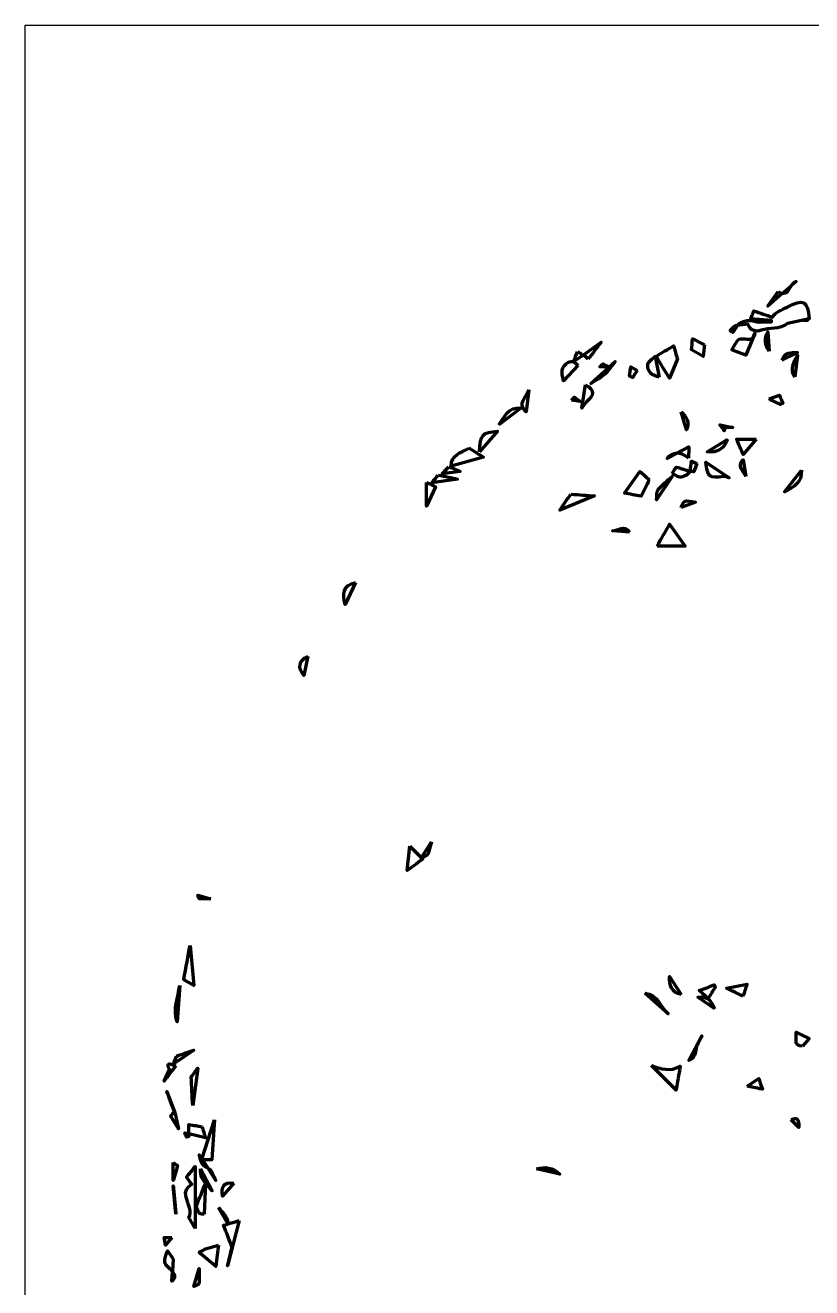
# Model space of a CAD drawing. Header units: inches. Extents: x 241 to 713, y -327 to -200.
# Drawn here: x 416 to 459.5, y -269.8 to -200 of the extents above; entities that cross this region are included whole.
import ezdxf

# ---------------------------------------------------------------- set-up
doc = ezdxf.new("R2010")
doc.units = ezdxf.units.IN
doc.header["$MEASUREMENT"] = 0
doc.layers.add('Layer 2', color=7, linetype='Continuous')
doc.layers.add('Layer 5', color=7, linetype='Continuous')
picture_1 = doc.add_image_def('image1.png', size_in_pixel=(128, 127))

# ---------------------------------------------------------------- blocks, each defined once
blk = doc.blocks.new('block 3')
at = {"layer": 'Layer 5', "color": 12, "lineweight": 70, "true_color": 0xcc0000}
for points, knots in [([(458.336, -214.418), (458.336, -214.418), (458.623, -214.17), (458.623, -214.17), (458.494, -214.2), (458.41, -214.302), (458.336, -214.418)], [0, 0, 0, 0, 1, 1, 1, 2, 2, 2, 2]), ([(457.624, -214.735), (457.39, -215.056), (457.221, -215.29), (457.048, -215.529), (457.048, -215.529), (457.85, -214.837), (457.85, -214.837), (457.785, -214.824), (457.713, -214.796), (457.624, -214.735)], [0, 0, 0, 0, 1, 1, 1, 2, 2, 2, 3, 3, 3, 3]), ([(458.336, -214.418), (458.336, -214.418), (457.85, -214.837), (457.85, -214.837), (458.1, -214.887), (458.2, -214.631), (458.336, -214.418)], [0, 0, 0, 0, 1, 1, 1, 2, 2, 2, 2]), ([(456.689, -216.871), (457.153, -216.703), (457.696, -216.867), (458.134, -216.489), (458.134, -216.489), (458.922, -216.326), (458.922, -216.326), (458.922, -216.326), (459.265, -216.311), (459.265, -216.311), (459.181, -216.317), (459.088, -216.315), (458.994, -216.311), (458.994, -216.311), (459.335, -216.24), (459.335, -216.24), (459.275, -215.241), (458.998, -215.11), (458.113, -215.588), (457.797, -215.762), (457.45, -215.871), (457.308, -216.148), (456.977, -216.034), (456.635, -215.914), (456.271, -215.789), (456.222, -215.942), (456.167, -216.088), (456.118, -216.24), (456.118, -216.24), (457.257, -216.327), (457.257, -216.327), (457.253, -216.351), (457.247, -216.373), (457.246, -216.399), (457.246, -216.399), (456.529, -216.431), (456.529, -216.431), (456.11, -216.283), (455.706, -216.274), (455.336, -216.599), (455.336, -216.599), (455.942, -216.532), (455.942, -216.532), (456.076, -216.876), (456.377, -216.982), (456.689, -216.871)], [0, 0, 0, 0, 1, 1, 1, 2, 2, 2, 3, 3, 3, 4, 4, 4, 5, 5, 5, 6, 6, 6, 7, 7, 7, 8, 8, 8, 9, 9, 9, 10, 10, 10, 11, 11, 11, 12, 12, 12, 13, 13, 13, 14, 14, 14, 15, 15, 15, 15]), ([(455.336, -216.67), (455.336, -216.67), (455.265, -216.599), (455.265, -216.599), (455.167, -216.697), (455.075, -216.789), (454.977, -216.887), (455.021, -216.925), (455.064, -216.958), (455.108, -216.996), (455.184, -216.887), (455.26, -216.778), (455.336, -216.67)], [0, 0, 0, 0, 1, 1, 1, 2, 2, 2, 3, 3, 3, 4, 4, 4, 4]), ([(456.223, -217.301), (456.279, -217.249), (456.322, -217.17), (456.336, -217.028), (456.336, -217.028), (456.223, -217.301), (456.223, -217.301)], [0, 0, 0, 0, 1, 1, 1, 2, 2, 2, 2]), ([(457.124, -218.028), (457.124, -218.028), (457.048, -216.958), (457.048, -216.958), (456.852, -217.327), (456.895, -217.686), (457.124, -218.028)], [0, 0, 0, 0, 1, 1, 1, 2, 2, 2, 2]), ([(447.126, -218.463), (447.359, -218.148), (447.598, -217.838), (447.832, -217.528), (447.832, -217.528), (446.834, -218.24), (446.834, -218.24), (446.88, -218.27), (446.926, -218.3), (446.968, -218.327), (447.017, -218.37), (447.071, -218.419), (447.126, -218.463)], [0, 0, 0, 0, 1, 1, 1, 2, 2, 2, 3, 3, 3, 4, 4, 4, 4]), ([(452.049, -218.457), (451.978, -218.218), (451.913, -217.979), (451.842, -217.735), (451.516, -217.925), (451.206, -218.11), (450.88, -218.3), (451.136, -218.724), (451.375, -219.126), (451.619, -219.528), (451.619, -219.528), (452.049, -218.457), (452.049, -218.457)], [0, 0, 0, 0, 1, 1, 1, 2, 2, 2, 3, 3, 3, 4, 4, 4, 4]), ([(453.548, -217.669), (453.358, -217.577), (453.168, -217.479), (452.891, -217.338), (452.869, -217.572), (452.853, -217.762), (452.836, -217.957), (452.836, -217.957), (453.478, -218.316), (453.478, -218.316), (453.499, -218.099), (453.527, -217.887), (453.548, -217.669)], [0, 0, 0, 0, 1, 1, 1, 2, 2, 2, 3, 3, 3, 4, 4, 4, 4]), ([(455.379, -217.436), (455.265, -217.61), (455.157, -217.784), (455.053, -217.952), (455.314, -218.044), (455.575, -218.142), (455.836, -218.24), (455.836, -218.24), (456.223, -217.301), (456.223, -217.301), (456.015, -217.494), (455.581, -217.2), (455.379, -217.436)], [0, 0, 0, 0, 1, 1, 1, 2, 2, 2, 3, 3, 3, 4, 4, 4, 4]), ([(446.544, -218.816), (446.354, -218.609), (446.175, -218.485), (445.898, -218.734), (445.572, -219.028), (445.675, -219.343), (445.762, -219.669), (445.762, -219.669), (446.544, -218.816), (446.544, -218.816)], [0, 0, 0, 0, 1, 1, 1, 2, 2, 2, 3, 3, 3, 3]), ([(446.523, -218.039), (446.452, -218.24), (446.392, -218.419), (446.332, -218.599), (446.332, -218.599), (446.834, -218.24), (446.834, -218.24), (446.751, -218.187), (446.659, -218.126), (446.523, -218.039)], [0, 0, 0, 0, 1, 1, 1, 2, 2, 2, 3, 3, 3, 3]), ([(451.049, -219.457), (451.049, -219.457), (450.831, -218.316), (450.831, -218.316), (450.69, -218.457), (450.451, -218.582), (450.424, -218.745), (450.353, -219.18), (450.668, -219.37), (451.049, -219.457)], [0, 0, 0, 0, 1, 1, 1, 2, 2, 2, 3, 3, 3, 3]), ([(457.835, -218.528), (457.835, -218.528), (458.694, -218.099), (458.694, -218.099), (458.324, -218.082), (457.977, -218.099), (457.835, -218.528)], [0, 0, 0, 0, 1, 1, 1, 2, 2, 2, 2]), ([(458.553, -219.457), (458.553, -219.457), (458.694, -218.24), (458.694, -218.24), (458.504, -218.631), (458.238, -219.012), (458.553, -219.457)], [0, 0, 0, 0, 1, 1, 1, 2, 2, 2, 2]), ([(448.039, -219.305), (448.261, -219.104), (448.43, -218.838), (448.62, -218.599), (448.62, -218.599), (447.262, -219.816), (447.262, -219.816), (447.522, -219.647), (447.81, -219.512), (448.039, -219.305)], [0, 0, 0, 0, 1, 1, 1, 2, 2, 2, 3, 3, 3, 3]), ([(448.261, -218.887), (448.164, -218.838), (448.066, -218.794), (447.941, -218.734), (447.892, -218.778), (447.827, -218.832), (447.761, -218.887), (447.761, -218.887), (448.261, -218.887), (448.261, -218.887)], [0, 0, 0, 0, 1, 1, 1, 2, 2, 2, 3, 3, 3, 3]), ([(449.832, -219.099), (449.832, -219.099), (449.473, -218.887), (449.473, -218.887), (449.451, -219.061), (449.435, -219.234), (449.413, -219.408), (449.468, -219.43), (449.522, -219.457), (449.582, -219.479), (449.663, -219.354), (449.75, -219.224), (449.832, -219.099)], [0, 0, 0, 0, 1, 1, 1, 2, 2, 2, 3, 3, 3, 4, 4, 4, 4]), ([(446.974, -219.886), (446.974, -219.886), (446.762, -221.174), (446.762, -221.174), (446.854, -221.055), (446.935, -220.919), (447.05, -220.816), (447.441, -220.468), (447.484, -220.158), (446.974, -219.886)], [0, 0, 0, 0, 1, 1, 1, 2, 2, 2, 3, 3, 3, 3]), ([(443.833, -220.169), (443.708, -220.566), (443.181, -220.913), (443.686, -221.386), (443.686, -221.386), (443.833, -220.169), (443.833, -220.169)], [0, 0, 0, 0, 1, 1, 1, 2, 2, 2, 2]), ([(446.191, -220.745), (446.191, -220.745), (446.691, -220.816), (446.691, -220.816), (446.577, -220.734), (446.468, -220.653), (446.359, -220.571), (446.283, -220.647), (446.235, -220.696), (446.191, -220.745)], [0, 0, 0, 0, 1, 1, 1, 2, 2, 2, 3, 3, 3, 3]), ([(457.124, -220.669), (457.33, -220.778), (457.542, -220.881), (457.748, -220.984), (457.792, -220.962), (457.835, -220.935), (457.879, -220.913), (457.814, -220.761), (457.754, -220.609), (457.694, -220.457), (457.694, -220.457), (457.124, -220.669), (457.124, -220.669)], [0, 0, 0, 0, 1, 1, 1, 2, 2, 2, 3, 3, 3, 4, 4, 4, 4]), ([(442.186, -222.098), (442.186, -222.098), (443.404, -221.174), (443.404, -221.174), (442.697, -221.087), (442.502, -221.669), (442.186, -222.098)], [0, 0, 0, 0, 1, 1, 1, 2, 2, 2, 2]), ([(452.26, -221.386), (452.26, -221.386), (452.548, -222.386), (452.548, -222.386), (452.755, -221.968), (452.548, -221.663), (452.26, -221.386)], [0, 0, 0, 0, 1, 1, 1, 2, 2, 2, 2]), ([(441.116, -223.603), (441.116, -223.603), (442.116, -222.457), (442.116, -222.457), (441.263, -222.505), (441.143, -222.641), (441.116, -223.603)], [0, 0, 0, 0, 1, 1, 1, 2, 2, 2, 2]), ([(454.689, -222.245), (454.836, -222.245), (454.977, -222.245), (455.119, -222.245), (455.119, -222.245), (454.407, -222.098), (454.407, -222.098), (454.488, -222.207), (454.564, -222.315), (454.646, -222.424), (454.662, -222.364), (454.678, -222.304), (454.689, -222.245)], [0, 0, 0, 0, 1, 1, 1, 2, 2, 2, 3, 3, 3, 4, 4, 4, 4]), ([(440.529, -223.386), (440.051, -223.657), (439.54, -223.761), (439.546, -224.385), (439.546, -224.385), (441.328, -223.886), (441.328, -223.886), (441.062, -223.717), (440.79, -223.549), (440.529, -223.386)], [0, 0, 0, 0, 1, 1, 1, 2, 2, 2, 3, 3, 3, 3]), ([(452.657, -223.951), (452.673, -223.652), (452.684, -223.484), (452.69, -223.315), (452.69, -223.315), (452.021, -223.669), (452.021, -223.669), (452.206, -223.663), (452.413, -223.74), (452.657, -223.951)], [0, 0, 0, 0, 1, 1, 1, 2, 2, 2, 3, 3, 3, 3]), ([(454.836, -222.886), (454.836, -222.886), (453.69, -223.603), (453.69, -223.603), (454.266, -223.674), (454.635, -223.413), (454.836, -222.886)], [0, 0, 0, 0, 1, 1, 1, 2, 2, 2, 2]), ([(456.406, -222.886), (456.075, -222.886), (455.738, -222.886), (455.325, -222.886), (455.472, -223.234), (455.58, -223.489), (455.695, -223.744), (455.695, -223.744), (456.406, -222.886), (456.406, -222.886)], [0, 0, 0, 0, 1, 1, 1, 2, 2, 2, 3, 3, 3, 3]), ([(452.021, -223.669), (451.819, -223.676), (451.642, -223.783), (451.478, -223.956), (451.478, -223.956), (452.021, -223.669), (452.021, -223.669)], [0, 0, 0, 0, 1, 1, 1, 2, 2, 2, 2]), ([(453.119, -224.244), (453.119, -224.244), (452.836, -224.103), (452.836, -224.103), (452.804, -224.288), (452.777, -224.478), (452.75, -224.668), (452.826, -224.679), (452.896, -224.684), (452.967, -224.695), (453.021, -224.543), (453.07, -224.396), (453.119, -224.244)], [0, 0, 0, 0, 1, 1, 1, 2, 2, 2, 3, 3, 3, 4, 4, 4, 4]), ([(455.836, -224.956), (455.836, -224.956), (455.695, -224.032), (455.695, -224.032), (455.292, -224.407), (455.733, -224.657), (455.836, -224.956)], [0, 0, 0, 0, 1, 1, 1, 2, 2, 2, 2]), ([(439.415, -224.418), (439.296, -224.543), (439.171, -224.679), (439.046, -224.815), (439.046, -224.815), (440.046, -224.674), (440.046, -224.674), (439.855, -224.597), (439.665, -224.516), (439.415, -224.418)], [0, 0, 0, 0, 1, 1, 1, 2, 2, 2, 3, 3, 3, 3]), ([(450.5, -225.146), (450.326, -224.989), (450.152, -224.831), (449.978, -224.674), (449.978, -224.674), (449.12, -225.885), (449.12, -225.885), (449.43, -225.94), (449.734, -225.988), (450.044, -226.043), (450.196, -225.744), (450.342, -225.461), (450.5, -225.146)], [0, 0, 0, 0, 1, 1, 1, 2, 2, 2, 3, 3, 3, 4, 4, 4, 4]), ([(451.755, -224.793), (452.206, -225.038), (452.206, -225.038), (452.548, -224.885), (452.548, -224.885), (452.76, -224.674), (452.76, -224.674), (452.755, -224.674), (452.755, -224.674), (452.75, -224.668), (452.521, -224.597), (452.282, -224.527), (451.994, -224.434), (451.918, -224.549), (451.837, -224.668), (451.755, -224.793)], [0, 0, 0, 0, 1, 1, 1, 2, 2, 2, 3, 3, 3, 4, 4, 4, 5, 5, 5, 5]), ([(454.619, -224.961), (454.711, -224.951), (454.809, -225.005), (454.907, -225.032), (454.907, -225.032), (453.619, -224.174), (453.619, -224.174), (453.744, -225.027), (453.798, -225.07), (454.619, -224.961)], [0, 0, 0, 0, 1, 1, 1, 2, 2, 2, 3, 3, 3, 3]), ([(458.906, -224.603), (458.906, -224.603), (457.977, -225.815), (457.977, -225.815), (458.471, -225.554), (458.955, -225.282), (458.906, -224.603)], [0, 0, 0, 0, 1, 1, 1, 2, 2, 2, 2]), ([(438.187, -225.282), (438.187, -225.787), (438.187, -226.195), (438.187, -226.602), (438.187, -226.602), (438.687, -225.532), (438.687, -225.532), (438.573, -225.472), (438.459, -225.418), (438.187, -225.282)], [0, 0, 0, 0, 1, 1, 1, 2, 2, 2, 3, 3, 3, 3]), ([(438.823, -224.88), (438.747, -224.972), (438.611, -225.146), (438.47, -225.315), (438.47, -225.315), (439.899, -225.103), (439.899, -225.103), (439.562, -225.032), (439.231, -224.961), (438.823, -224.88)], [0, 0, 0, 0, 1, 1, 1, 2, 2, 2, 3, 3, 3, 3]), ([(450.989, -225.684), (450.886, -225.809), (450.929, -226.054), (450.902, -226.244), (450.902, -226.244), (451.761, -224.956), (451.761, -224.956), (451.5, -225.195), (451.206, -225.412), (450.989, -225.684)], [0, 0, 0, 0, 1, 1, 1, 2, 2, 2, 3, 3, 3, 3]), ([(446.158, -225.94), (445.957, -226.233), (445.751, -226.526), (445.544, -226.814), (445.544, -226.814), (447.473, -226.032), (447.473, -226.032), (447.044, -225.999), (446.62, -225.972), (446.158, -225.94)], [0, 0, 0, 0, 1, 1, 1, 2, 2, 2, 3, 3, 3, 3]), ([(452.26, -226.673), (452.26, -226.673), (453.048, -226.385), (453.048, -226.385), (452.445, -226.255), (452.445, -226.255), (452.26, -226.673)], [0, 0, 0, 0, 1, 1, 1, 2, 2, 2, 2]), ([(449.402, -228.031), (449.125, -227.619), (448.788, -227.945), (448.473, -227.961), (448.473, -227.961), (449.402, -228.031), (449.402, -228.031)], [0, 0, 0, 0, 1, 1, 1, 2, 2, 2, 2]), ([(450.929, -228.819), (451.424, -228.819), (451.951, -228.819), (452.478, -228.819), (452.478, -228.819), (451.619, -227.602), (451.619, -227.602), (451.397, -227.993), (451.174, -228.379), (450.929, -228.819)], [0, 0, 0, 0, 1, 1, 1, 2, 2, 2, 3, 3, 3, 3]), ([(434.259, -230.819), (433.547, -230.977), (433.542, -231.471), (433.683, -232.031), (433.683, -232.031), (434.259, -230.819), (434.259, -230.819)], [0, 0, 0, 0, 1, 1, 1, 2, 2, 2, 2]), ([(431.613, -234.889), (431.145, -235.166), (431.031, -235.519), (431.401, -235.965), (431.401, -235.965), (431.613, -234.889), (431.613, -234.889)], [0, 0, 0, 0, 1, 1, 1, 2, 2, 2, 2]), ([(437.258, -245.392), (437.258, -245.392), (437.117, -246.751), (437.117, -246.751), (437.361, -246.571), (437.606, -246.392), (437.97, -246.126), (437.704, -245.854), (437.481, -245.626), (437.258, -245.392)], [0, 0, 0, 0, 1, 1, 1, 2, 2, 2, 3, 3, 3, 3]), ([(438.462, -245.168), (438.462, -245.168), (437.899, -246.039), (437.899, -246.039), (438.415, -245.958), (438.318, -245.483), (438.462, -245.168)], [0, 0, 0, 0, 1, 1, 1, 2, 2, 2, 2]), ([(426.255, -248.321), (426.255, -248.321), (425.538, -248.109), (425.538, -248.109), (425.565, -248.18), (425.581, -248.31), (425.614, -248.315), (425.826, -248.332), (426.038, -248.321), (426.255, -248.321)], [0, 0, 0, 0, 1, 1, 1, 2, 2, 2, 3, 3, 3, 3]), ([(425.108, -250.896), (425, -251.5), (424.891, -252.097), (424.761, -252.787), (424.88, -252.858), (425.103, -252.983), (425.326, -253.113), (425.326, -253.113), (425.108, -250.896), (425.108, -250.896)], [0, 0, 0, 0, 1, 1, 1, 2, 2, 2, 3, 3, 3, 3]), ([(452.26, -253.613), (452.26, -253.613), (451.619, -252.608), (451.619, -252.608), (451.592, -253.097), (451.717, -253.488), (452.26, -253.613)], [0, 0, 0, 0, 1, 1, 1, 2, 2, 2, 2]), ([(424.538, -253.113), (424.451, -253.776), (424.147, -254.423), (424.397, -255.113), (424.397, -255.113), (424.538, -253.113), (424.538, -253.113)], [0, 0, 0, 0, 1, 1, 1, 2, 2, 2, 2]), ([(454.146, -253.195), (454.124, -253.157), (454.108, -253.113), (454.086, -253.075), (453.809, -253.184), (453.537, -253.287), (453.26, -253.396), (453.26, -253.396), (453.76, -253.825), (453.76, -253.825), (453.891, -253.613), (454.016, -253.407), (454.146, -253.195)], [0, 0, 0, 0, 1, 1, 1, 2, 2, 2, 3, 3, 3, 4, 4, 4, 4]), ([(455.673, -253.711), (455.76, -253.467), (455.83, -253.255), (455.906, -253.037), (455.906, -253.037), (454.765, -253.255), (454.765, -253.255), (455.07, -253.407), (455.374, -253.559), (455.673, -253.711)], [0, 0, 0, 0, 1, 1, 1, 2, 2, 2, 3, 3, 3, 3]), ([(450.261, -253.537), (450.261, -253.537), (451.549, -254.684), (451.549, -254.684), (451.103, -254.32), (450.978, -253.597), (450.261, -253.537)], [0, 0, 0, 0, 1, 1, 1, 2, 2, 2, 2]), ([(454.119, -254.396), (453.923, -254.015), (453.728, -253.64), (453.19, -253.755), (453.19, -253.755), (454.119, -254.396), (454.119, -254.396)], [0, 0, 0, 0, 1, 1, 1, 2, 2, 2, 2]), ([(453.065, -256.683), (453.097, -256.412), (453.287, -256.162), (453.407, -255.895), (453.407, -255.895), (452.69, -257.254), (452.69, -257.254), (452.951, -257.151), (453.038, -256.971), (453.065, -256.683)], [0, 0, 0, 0, 1, 1, 1, 2, 2, 2, 3, 3, 3, 3]), ([(458.977, -256.471), (458.977, -256.471), (459.335, -256.042), (459.335, -256.042), (459.14, -255.944), (458.938, -255.846), (458.623, -255.694), (458.64, -256.162), (458.498, -256.471), (458.977, -256.471)], [0, 0, 0, 0, 1, 1, 1, 2, 2, 2, 3, 3, 3, 3]), ([(424.364, -257.015), (424.321, -257.134), (424.25, -257.303), (424.179, -257.471), (424.179, -257.471), (425.326, -256.683), (425.326, -256.683), (425.021, -256.792), (424.712, -256.895), (424.364, -257.015)], [0, 0, 0, 0, 1, 1, 1, 2, 2, 2, 3, 3, 3, 3]), ([(424.315, -257.553), (424.081, -257.509), (423.745, -257.265), (423.967, -257.754), (423.967, -257.754), (423.679, -258.4), (423.679, -258.4), (423.886, -258.123), (424.098, -257.846), (424.315, -257.553)], [0, 0, 0, 0, 1, 1, 1, 2, 2, 2, 3, 3, 3, 3]), ([(450.62, -257.542), (450.62, -257.542), (451.978, -258.9), (451.978, -258.9), (452.054, -258.471), (452.125, -258.042), (452.212, -257.569), (451.652, -257.906), (451.136, -257.716), (450.62, -257.542)], [0, 0, 0, 0, 1, 1, 1, 2, 2, 2, 3, 3, 3, 3]), ([(425.255, -259.753), (425.255, -259.753), (425.538, -257.683), (425.538, -257.683), (425.418, -257.846), (425.293, -258.009), (425.179, -258.161), (425.206, -258.71), (425.228, -259.232), (425.255, -259.753)], [0, 0, 0, 0, 1, 1, 1, 2, 2, 2, 3, 3, 3, 3]), ([(455.906, -258.683), (456.14, -258.732), (456.374, -258.775), (456.749, -258.851), (456.656, -258.569), (456.602, -258.411), (456.548, -258.254), (456.548, -258.254), (455.906, -258.683), (455.906, -258.683)], [0, 0, 0, 0, 1, 1, 1, 2, 2, 2, 3, 3, 3, 3]), ([(424.255, -260.074), (424.25, -260.079), (424.25, -260.084), (424.245, -260.084), (424.245, -260.084), (423.826, -258.971), (423.826, -258.971), (423.962, -259.34), (424.103, -259.715), (424.244, -260.085), (424.163, -260.183), (424.103, -260.259), (424.038, -260.329), (424.038, -260.329), (424.467, -261.041), (424.467, -261.041), (424.407, -260.759), (424.342, -260.476), (424.255, -260.074)], [0, 0, 0, 0, 1, 1, 1, 2, 2, 2, 3, 3, 3, 4, 4, 4, 5, 5, 5, 6, 6, 6, 6]), ([(458.335, -260.541), (458.335, -260.541), (458.765, -260.97), (458.765, -260.97), (458.765, -260.465), (458.678, -260.378), (458.335, -260.541)], [0, 0, 0, 0, 1, 1, 1, 2, 2, 2, 2]), ([(425.771, -260.927), (425.538, -260.883), (425.326, -260.845), (425.038, -260.797), (425.038, -260.983), (425.038, -261.146), (425.038, -261.311), (425.038, -261.311), (425.967, -261.541), (425.967, -261.541), (425.902, -261.329), (425.831, -261.112), (425.771, -260.927)], [0, 0, 0, 0, 1, 1, 1, 2, 2, 2, 3, 3, 3, 4, 4, 4, 4]), ([(426.467, -260.541), (426.467, -260.541), (425.768, -262.716), (425.768, -262.716), (425.768, -262.716), (425.608, -262.47), (425.608, -262.47), (425.715, -262.748), (425.685, -263.066), (426.086, -263.205), (426.086, -263.205), (425.796, -262.758), (425.796, -262.758), (425.947, -262.758), (426.104, -262.758), (426.309, -262.758), (426.364, -261.976), (426.418, -261.258), (426.467, -260.541)], [0, 0, 0, 0, 1, 1, 1, 2, 2, 2, 3, 3, 3, 4, 4, 4, 5, 5, 5, 6, 6, 6, 6]), ([(425.038, -261.311), (425.038, -261.311), (424.826, -261.258), (424.826, -261.258), (424.853, -261.334), (424.88, -261.416), (424.907, -261.497), (424.951, -261.487), (424.994, -261.481), (425.038, -261.47), (425.038, -261.42), (425.038, -261.362), (425.038, -261.311)], [0, 0, 0, 0, 1, 1, 1, 2, 2, 2, 3, 3, 3, 4, 4, 4, 4]), ([(424.179, -262.899), (424.179, -262.899), (424.179, -263.899), (424.179, -263.899), (424.255, -263.655), (424.326, -263.416), (424.424, -263.068), (424.397, -263.052), (424.288, -262.975), (424.179, -262.899)], [0, 0, 0, 0, 1, 1, 1, 2, 2, 2, 3, 3, 3, 3]), ([(425.396, -266.545), (425.396, -266.545), (425.396, -263.117), (425.396, -263.117), (425.358, -263.16), (425.326, -263.209), (425.288, -263.253), (425.174, -263.394), (425.054, -263.535), (424.913, -263.709), (424.962, -263.78), (425.065, -263.915), (425.201, -264.095), (424.598, -264.475), (424.956, -264.948), (425.087, -265.41), (425.136, -265.605), (425.152, -265.79), (425.049, -265.969), (425.163, -266.16), (425.282, -266.35), (425.396, -266.545)], [0, 0, 0, 0, 1, 1, 1, 2, 2, 2, 3, 3, 3, 4, 4, 4, 5, 5, 5, 6, 6, 6, 7, 7, 7, 7]), ([(425.684, -263.258), (425.706, -263.421), (425.684, -263.617), (425.766, -263.753), (425.826, -263.85), (425.896, -263.948), (425.967, -264.04), (426.081, -264.187), (426.211, -264.328), (426.326, -264.47), (426.326, -264.47), (425.684, -263.258), (425.684, -263.258)], [0, 0, 0, 0, 1, 1, 1, 2, 2, 2, 3, 3, 3, 4, 4, 4, 4]), ([(426.103, -263.215), (426.096, -263.212), (426.093, -263.208), (426.086, -263.205), (426.086, -263.205), (426.537, -263.899), (426.537, -263.899), (426.396, -263.66), (426.298, -263.28), (426.103, -263.215)], [0, 0, 0, 0, 1, 1, 1, 2, 2, 2, 3, 3, 3, 3]), ([(444.262, -263.258), (444.262, -263.258), (445.544, -263.541), (445.544, -263.541), (445.175, -263.187), (444.746, -263.106), (444.262, -263.258)], [0, 0, 0, 0, 1, 1, 1, 2, 2, 2, 2]), ([(427.537, -264.04), (426.95, -263.943), (426.836, -264.274), (426.896, -264.758), (426.896, -264.758), (427.537, -264.04), (427.537, -264.04)], [0, 0, 0, 0, 1, 1, 1, 2, 2, 2, 2]), ([(424.326, -265.758), (424.299, -265.497), (424.277, -265.236), (424.255, -264.97), (424.228, -264.709), (424.206, -264.448), (424.179, -264.187), (424.179, -264.187), (424.326, -265.758), (424.326, -265.758)], [0, 0, 0, 0, 1, 1, 1, 2, 2, 2, 3, 3, 3, 3]), ([(425.896, -265.758), (425.896, -265.758), (425.967, -264.04), (425.967, -264.04), (425.804, -264.453), (425.635, -264.866), (425.451, -265.328), (425.559, -265.432), (425.494, -265.828), (425.896, -265.758)], [0, 0, 0, 0, 1, 1, 1, 2, 2, 2, 3, 3, 3, 3]), ([(426.684, -265.399), (426.684, -265.399), (427.184, -266.257), (427.184, -266.257), (427.206, -265.861), (426.896, -265.66), (426.684, -265.399)], [0, 0, 0, 0, 1, 1, 1, 2, 2, 2, 2]), ([(427.825, -266.116), (427.532, -266.203), (427.233, -266.29), (426.961, -266.377), (427.151, -266.85), (427.304, -267.235), (427.439, -267.578), (427.347, -267.942), (427.266, -268.279), (427.184, -268.616), (427.184, -268.616), (427.825, -266.116), (427.825, -266.116)], [0, 0, 0, 0, 1, 1, 1, 2, 2, 2, 3, 3, 3, 4, 4, 4, 4]), ([(424.109, -267.045), (423.967, -267.045), (423.826, -267.045), (423.679, -267.045), (423.707, -267.187), (423.728, -267.328), (423.755, -267.475), (423.755, -267.475), (424.109, -267.045), (424.109, -267.045)], [0, 0, 0, 0, 1, 1, 1, 2, 2, 2, 3, 3, 3, 3]), ([(424.179, -268.257), (424.092, -268.121), (424, -267.985), (423.864, -267.779), (423.641, -268.442), (423.636, -268.447), (423.967, -268.757), (424.031, -268.816), (424.09, -268.874), (424.14, -268.933), (424.14, -268.933), (424.179, -268.257), (424.179, -268.257)], [0, 0, 0, 0, 1, 1, 1, 2, 2, 2, 3, 3, 3, 4, 4, 4, 4]), ([(426.684, -267.475), (426.684, -267.475), (425.967, -267.686), (425.967, -267.686), (425.875, -267.735), (425.777, -267.784), (425.608, -267.871), (425.918, -268.132), (426.201, -268.371), (426.537, -268.654), (426.592, -268.186), (426.635, -267.828), (426.684, -267.475)], [0, 0, 0, 0, 1, 1, 1, 2, 2, 2, 3, 3, 3, 4, 4, 4, 4]), ([(425.597, -269.615), (425.625, -269.333), (425.608, -269.045), (425.608, -268.757), (425.608, -268.757), (425.326, -269.757), (425.326, -269.757), (425.418, -269.713), (425.592, -269.67), (425.597, -269.615)], [0, 0, 0, 0, 1, 1, 1, 2, 2, 2, 3, 3, 3, 3]), ([(424.14, -268.933), (424.14, -268.933), (424.109, -269.474), (424.109, -269.474), (424.324, -269.251), (424.271, -269.087), (424.14, -268.933)], [0, 0, 0, 0, 1, 1, 1, 2, 2, 2, 2])]:
    blk.add_open_spline(points, degree=3, knots=knots, dxfattribs=at)
blk = doc.blocks.new('block 2')
at = {"layer": 'Layer 5'}
blk.add_blockref('block 3', (0, 0), dxfattribs=at)

msp = doc.modelspace()

# ---------------------------------------------------------------- block references
at = {"layer": 'Layer 5'}
msp.add_blockref('block 2', (0, 0), dxfattribs=at)

# ---------------------------------------------------------------- pictures from other files: only their frames are drawn
at = {"layer": 'Layer 2'}
image = msp.add_image(picture_1, insert=(416, -327), size_in_units=(128, 127), dxfattribs=at)

doc.saveas('drawing.dxf')
